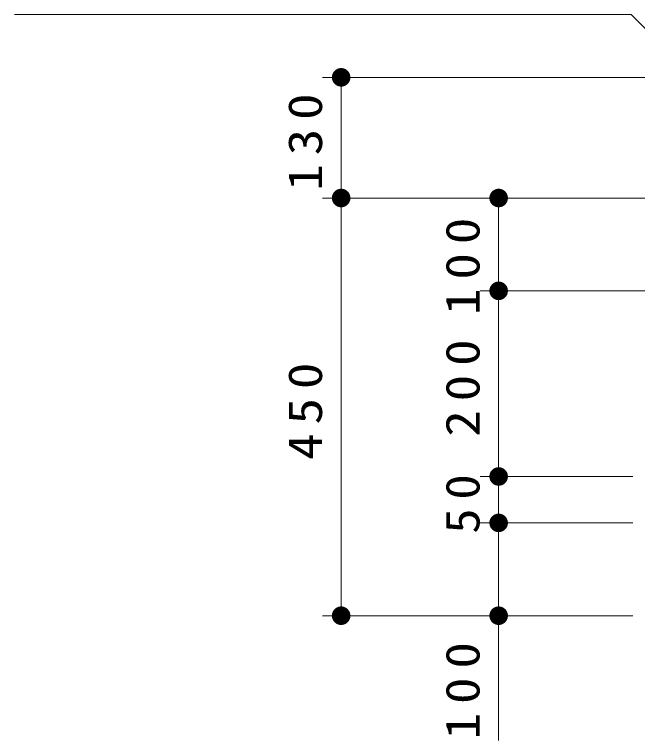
# Model space of a CAD drawing. Units: millimetres on the paper, scale 1:20. Extents: x -365 to 10, y -38 to 257.
# Drawn here: x -199.23 to -165.66, y 79.72 to 118.83 of the extents above; entities that cross this region are included whole.
import ezdxf

# ---------------------------------------------------------------- set-up
doc = ezdxf.new("R2010")
doc.units = ezdxf.units.MM
doc.layers.add('LY_1', color=7, linetype='Continuous', lineweight=13)
doc.styles.add('ＭＳ ゴシック', font='')
doc.styles.get('ＭＳ ゴシック').set_extended_font_data('MS Gothic')

# ---------------------------------------------------------------- blocks, each defined once
blk = doc.blocks.new('filled_dot')
at = {"color": 0, "linetype": 'Continuous', "lineweight": -2, "const_width": 1.25}
blk.add_lwpolyline([(-0.625, 0, 1), (0.625, 0, 1)], format="xyb", close=True, dxfattribs=at)

msp = doc.modelspace()

# ---------------------------------------------------------------- linework, layer by layer
at = {"layer": 'LY_1'}
for p, q in [((-163.161, 115.442), (-182.627, 115.442)), ((-181.627, 108.942), (-181.627, 115.442)), ((-164.161, 108.942), (-182.627, 108.942)), ((-181.627, 86.442), (-181.627, 108.942)), ((-173.141, 103.942), (-173.141, 108.942)), ((-163.411, 103.942), (-174.141, 103.942)), ((-173.141, 93.942), (-173.141, 103.942)), ((-165.911, 93.942), (-174.141, 93.942)), ((-173.141, 91.442), (-173.141, 93.942)), ((-165.911, 91.442), (-174.141, 91.442)), ((-173.141, 79.721), (-173.141, 91.442)), ((-165.911, 86.442), (-182.627, 86.442))]:
    msp.add_line(p, q, dxfattribs=at)
msp.add_lwpolyline([(-155.316, 108.141), (-166.001, 118.826), (-199.226, 118.826)], dxfattribs=at)

# ---------------------------------------------------------------- block references
at = {"layer": 'LY_1', "xscale": 0.4, "yscale": 0.4}
for p, rotation in [((-181.627, 115.442), 270), ((-181.627, 108.942), 270), ((-181.627, 108.942), 90), ((-173.141, 108.942), 270), ((-173.141, 103.942), 270), ((-173.141, 103.942), 90), ((-173.141, 93.942), 270), ((-173.141, 93.942), 90), ((-173.141, 91.442), 270), ((-173.141, 91.442), 90), ((-181.627, 86.442), 90), ((-173.141, 86.442), 90)]:
    msp.add_blockref('filled_dot', p, dxfattribs=dict(at, rotation=rotation))

# ---------------------------------------------------------------- texts
at = {"layer": 'LY_1', "char_height": 1.833, "attachment_point": 8, "rotation": 90, "style": 'ＭＳ ゴシック'}
for s, insert in [('\\T1.33;\\W1.15;130', (-182.627, 112.192)), ('\\T1.33;\\W1.15;100', (-174.141, 105.499)), ('\\T1.33;\\W1.15;200', (-174.141, 98.942)), ('\\T1.33;\\W1.15;450', (-182.627, 97.692)), ('\\T1.34;\\W1.1;50', (-174.141, 92.692)), ('\\T1.33;\\W1.15;100', (-174.141, 82.638))]:
    msp.add_mtext(s, dxfattribs=dict(at, insert=insert))

doc.saveas('drawing.dxf')
